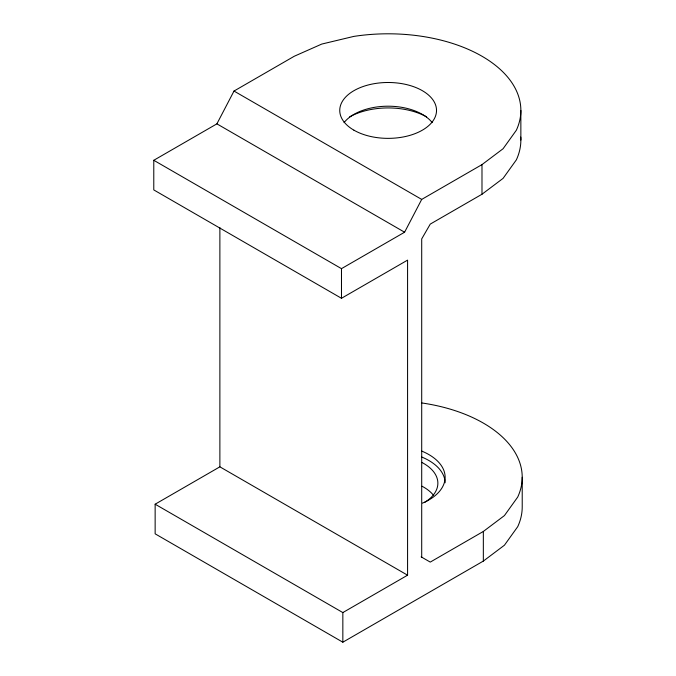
<?xml version="1.0" encoding="UTF-8"?>
<svg xmlns="http://www.w3.org/2000/svg" width="676" height="676" viewBox="0 0 676 676"><rect width="100%" height="100%" fill="white"/><g stroke="black" fill="none" stroke-linecap="round" stroke-linejoin="round"><path stroke-width="1.01" d="M153.782 160.288L216.895 123.852L234.006 91.049L294.28 56.243L321.768 44.067L353.785 36.411A132.724 76.625 0 0 1 516.337 130.257L503.079 148.745L481.988 164.614L421.706 199.412L404.594 232.214L341.481 268.651L153.782 160.288L153.782 189.914L341.481 298.285L407.577 260.125L407.577 575.192L342.842 612.574L155.142 504.203L155.142 533.829L342.842 642.2L483.34 561.08L504.431 545.211L517.689 526.731A132.724 76.625 0 0 0 522.218 506.899L522.218 477.273M421.706 557.168L421.706 238.915L430.257 224.102L481.988 194.24L503.079 178.371L516.337 159.891A132.724 76.625 0 0 0 520.757 137.067M421.14 556.847L430.257 562.102L483.34 531.454L504.431 515.585L517.689 497.105A132.724 76.625 0 0 0 421.824 402.955M155.142 504.203L219.877 466.829L407.577 575.192M234.006 91.049L421.706 199.412M216.895 123.852L404.594 232.214M520.858 110.425L520.858 140.059M483.34 531.454L483.34 561.08M481.988 164.614L481.988 194.24M342.842 612.574L342.842 642.2M341.481 268.651L341.481 298.285M219.877 227.626L219.877 466.829M344.067 122.601A48.385 27.936 0 0 1 388.134 106.2A48.385 27.936 0 0 1 432.201 122.601M422.044 486.238A48.385 27.936 0 0 1 433.561 495.364M422.044 462.536A48.385 27.936 0 0 1 424.579 502.429M421.545 451.01A55.643 32.127 0 0 1 422.492 503.13M349.653 116.855A55.643 32.127 0 0 1 426.615 116.855M421.545 456.942A55.643 32.127 0 0 1 445.129 482.765M353.92 130.181A48.385 27.936 0 0 0 434.871 117.658A48.385 27.936 0 0 0 375.611 83.444A48.385 27.936 0 0 0 353.92 130.181"/></g></svg>
